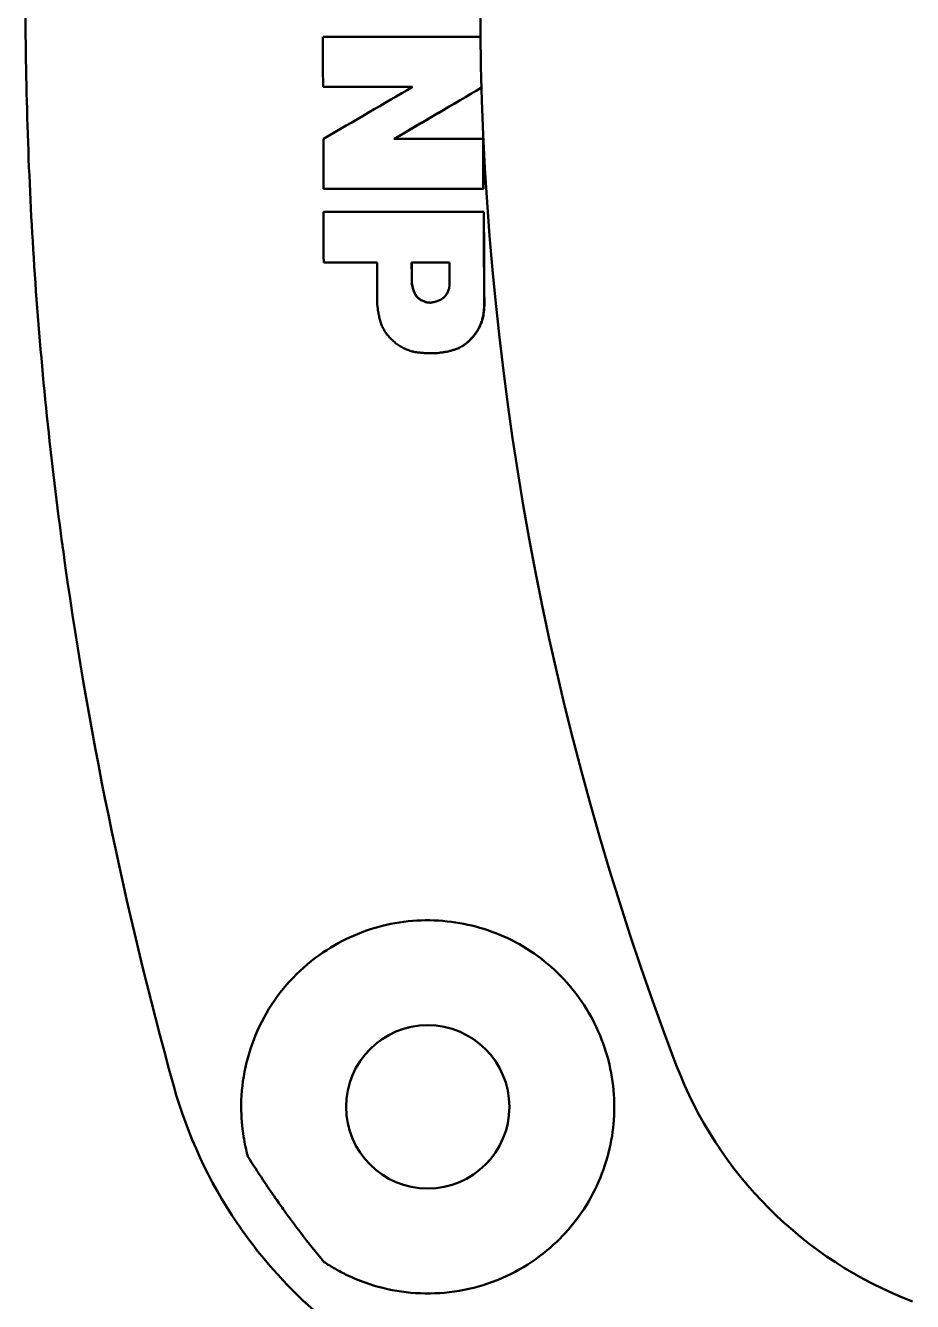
# Model space of a CAD drawing. Header units: millimetres. Extents: x 1510 to 10524, y 7125 to 13164.
# Drawn here: x 5032.97 to 5040.58, y 10699.53 to 10710.47 of the extents above; entities that cross this region are included whole.
import ezdxf

# ---------------------------------------------------------------- set-up
doc = ezdxf.new("R2010")
doc.units = ezdxf.units.MM
doc.header["$LTSCALE"] = 4
doc.layers.add('Visible (ISO)', color=7, linetype='Continuous', lineweight=50)

msp = doc.modelspace()

# ---------------------------------------------------------------- linework, layer by layer
at = {"layer": 'Visible (ISO)'}
for p, q in [((5035.523, 10710.373), (5035.522, 10710.373)), ((5036.131, 10709.497), (5036.129, 10709.497)), ((5036.896, 10709.497), (5036.894, 10709.497)), ((5036.898, 10709.068), (5036.896, 10709.068)), ((5035.528, 10708.873), (5035.526, 10708.873)), ((5036.902, 10708.873), (5036.9, 10708.873)), ((5036.284, 10708.258), (5036.282, 10708.258)), ((5036.906, 10708.07), (5036.904, 10708.069)), ((5036.608, 10707.679), (5036.607, 10707.678))]:
    msp.add_line(p, q, dxfattribs=at)
msp.add_circle((5036.42, 10701.198), 0.7, dxfattribs=at)
for centre, radius, start, end in [((5062.57, 10710.698), 25.7, 159.1605, 200.8395), ((5041.823, 10702.801), 3.5, 200.8395, 249.1605), ((5036.42, 10701.198), 1.6, 244.3351, 244.3363)]:
    msp.add_arc(centre, radius, start, end, dxfattribs=at)
for centre, major_axis, ratio, start_param, end_param in [((5049.81, 10710.699), (0, 81.937), 0.174388, 1.574777, 1.580015), ((5049.883, 10710.712), (-0.001, 82.935), 0.173135, 1.585442, 1.590617), ((5049.964, 10710.715), (0, -75.181), 0.173865, 4.728591, 4.734298), ((5049.909, 10710.715), (0, -75.171), 0.173136, 4.728591, 4.734298), ((5050.062, 10710.739), (-0.003, 84.234), 0.172613, 1.59295, 1.598115), ((5050.205, 10710.773), (-0.005, 82.795), 0.171813, 1.598997, 1.603449), ((5050.211, 10710.768), (-0.003, 80.892), 0.172267, 1.5996, 1.601825), ((5050.157, 10710.768), (-0.003, 80.882), 0.171608, 1.599604, 1.601826), ((5050.202, 10710.771), (0.004, -79.107), 0.171934, 4.741885, 4.744161)]:
    msp.add_ellipse(centre, major_axis=major_axis, ratio=ratio, start_param=start_param, end_param=end_param, dxfattribs=at)
for points, knots in [([(5034.241, 10701.377), (5033.807, 10702.939), (5033.497, 10704.479), (5033.292, 10705.979), (5033.291, 10705.982), (5033.291, 10705.985), (5033.29, 10705.988), (5033.288, 10706.007), (5033.285, 10706.025), (5033.283, 10706.044), (5033.179, 10706.81), (5033.102, 10707.574), (5033.05, 10708.336), (5032.999, 10709.092), (5032.973, 10709.845), (5032.97, 10710.594), (5032.97, 10710.618), (5032.97, 10710.642), (5032.97, 10710.666), (5032.97, 10710.784), (5032.971, 10710.903), (5032.972, 10711.021), (5032.974, 10711.296), (5032.98, 10711.571), (5032.989, 10711.847), (5032.996, 10712.044), (5033.004, 10712.241), (5033.014, 10712.439), (5033.024, 10712.632), (5033.035, 10712.825), (5033.048, 10713.019), (5033.048, 10713.023), (5033.048, 10713.027), (5033.049, 10713.032), (5033.101, 10713.812), (5033.18, 10714.595), (5033.286, 10715.379), (5033.287, 10715.382), (5033.287, 10715.385), (5033.288, 10715.388), (5033.493, 10716.898), (5033.805, 10718.448), (5034.241, 10720.019)], [0, 0, 0, 0, 0.249512, 0.249512, 0.249512, 0.249997, 0.249997, 0.249997, 0.253018, 0.253018, 0.253018, 0.375, 0.375, 0.375, 0.496094, 0.496094, 0.496094, 0.499998, 0.499998, 0.499998, 0.518912, 0.518912, 0.518912, 0.562911, 0.562911, 0.562911, 0.594323, 0.594323, 0.594323, 0.625, 0.625, 0.625, 0.625697, 0.625697, 0.625697, 0.749512, 0.749512, 0.749512, 0.75, 0.75, 0.75, 1, 1, 1, 1]), ([(5036.9, 10708.873), (5036.901, 10708.739), (5036.901, 10708.605), (5036.903, 10708.337), (5036.904, 10708.203), (5036.904, 10708.069)], [-0.8036452, -0.8036452, -0.8036452, -0.8036452, -0.4022059, -0.4022059, 0, 0, 0, 0]), ([(5036.902, 10708.873), (5036.902, 10708.739), (5036.903, 10708.605), (5036.904, 10708.337), (5036.905, 10708.203), (5036.906, 10708.07)], [-0.8028954, -0.8028954, -0.8028954, -0.8028954, -0.401725, -0.401725, 0, 0, 0, 0]), ([(5036.446, 10708.093), (5036.442, 10708.093), (5036.439, 10708.093), (5036.437, 10708.093), (5036.436, 10708.093), (5036.434, 10708.093), (5036.433, 10708.094), (5036.433, 10708.094), (5036.432, 10708.094), (5036.432, 10708.094), (5036.431, 10708.094), (5036.431, 10708.094), (5036.43, 10708.094), (5036.43, 10708.094), (5036.43, 10708.094), (5036.429, 10708.094), (5036.429, 10708.094), (5036.429, 10708.094), (5036.428, 10708.094), (5036.427, 10708.094), (5036.427, 10708.094), (5036.426, 10708.094), (5036.425, 10708.094), (5036.424, 10708.094), (5036.422, 10708.095), (5036.421, 10708.095), (5036.42, 10708.095), (5036.418, 10708.095), (5036.417, 10708.095), (5036.416, 10708.096), (5036.415, 10708.096), (5036.414, 10708.096), (5036.413, 10708.096), (5036.413, 10708.096), (5036.412, 10708.096), (5036.411, 10708.096), (5036.411, 10708.097), (5036.41, 10708.097), (5036.408, 10708.097), (5036.407, 10708.097), (5036.404, 10708.098), (5036.402, 10708.099), (5036.399, 10708.099), (5036.394, 10708.101), (5036.389, 10708.103), (5036.384, 10708.105), (5036.374, 10708.109), (5036.364, 10708.114), (5036.355, 10708.12), (5036.351, 10708.123), (5036.346, 10708.126), (5036.342, 10708.13), (5036.338, 10708.133), (5036.334, 10708.137), (5036.33, 10708.141), (5036.327, 10708.145), (5036.323, 10708.149), (5036.32, 10708.153), (5036.319, 10708.155), (5036.317, 10708.157), (5036.316, 10708.159), (5036.315, 10708.16), (5036.314, 10708.161), (5036.314, 10708.163), (5036.313, 10708.164), (5036.312, 10708.165), (5036.312, 10708.166), (5036.311, 10708.167), (5036.311, 10708.167), (5036.311, 10708.168), (5036.31, 10708.168), (5036.31, 10708.169), (5036.31, 10708.169), (5036.309, 10708.17), (5036.309, 10708.171), (5036.308, 10708.172), (5036.307, 10708.175), (5036.306, 10708.177), (5036.305, 10708.179), (5036.304, 10708.182), (5036.303, 10708.184), (5036.302, 10708.187), (5036.301, 10708.188), (5036.301, 10708.189), (5036.3, 10708.191), (5036.3, 10708.191), (5036.3, 10708.192), (5036.299, 10708.193), (5036.299, 10708.193), (5036.299, 10708.194), (5036.299, 10708.195), (5036.298, 10708.195), (5036.298, 10708.196), (5036.298, 10708.196), (5036.298, 10708.197), (5036.298, 10708.197), (5036.298, 10708.198), (5036.297, 10708.199), (5036.297, 10708.2), (5036.296, 10708.202), (5036.296, 10708.204), (5036.295, 10708.206), (5036.294, 10708.209), (5036.293, 10708.212), (5036.293, 10708.214), (5036.292, 10708.217), (5036.291, 10708.218), (5036.291, 10708.22), (5036.291, 10708.221), (5036.291, 10708.222), (5036.29, 10708.223), (5036.29, 10708.223), (5036.29, 10708.224), (5036.29, 10708.224), (5036.29, 10708.224), (5036.29, 10708.225), (5036.29, 10708.225), (5036.29, 10708.226), (5036.289, 10708.226), (5036.289, 10708.226), (5036.289, 10708.227), (5036.289, 10708.227), (5036.289, 10708.228), (5036.289, 10708.228), (5036.289, 10708.229), (5036.288, 10708.23), (5036.288, 10708.231), (5036.288, 10708.233), (5036.287, 10708.236), (5036.287, 10708.239), (5036.285, 10708.244), (5036.284, 10708.251), (5036.282, 10708.258)], [0, 0, 0, 0, 0.03125, 0.03125, 0.03125, 0.046875, 0.046875, 0.046875, 0.054687, 0.054687, 0.054687, 0.0625, 0.0625, 0.0625, 0.065015, 0.065015, 0.065015, 0.067895, 0.067895, 0.067895, 0.075185, 0.075185, 0.075185, 0.093714, 0.093714, 0.093714, 0.109375, 0.109375, 0.109375, 0.125, 0.125, 0.125, 0.132169, 0.132169, 0.132169, 0.139477, 0.139477, 0.139477, 0.154484, 0.154484, 0.154484, 0.185792, 0.185792, 0.185792, 0.25, 0.25, 0.25, 0.375, 0.375, 0.375, 0.437095, 0.437095, 0.437095, 0.5, 0.5, 0.5, 0.5625, 0.5625, 0.5625, 0.59375, 0.59375, 0.59375, 0.609375, 0.609375, 0.609375, 0.625, 0.625, 0.625, 0.633368, 0.633368, 0.633368, 0.641416, 0.641416, 0.641416, 0.65693, 0.65693, 0.65693, 0.6875, 0.6875, 0.6875, 0.71875, 0.71875, 0.71875, 0.734375, 0.734375, 0.734375, 0.742188, 0.742188, 0.742188, 0.75, 0.75, 0.75, 0.758942, 0.758942, 0.758942, 0.767181, 0.767181, 0.767181, 0.782547, 0.782547, 0.782547, 0.8125, 0.8125, 0.8125, 0.84375, 0.84375, 0.84375, 0.859375, 0.859375, 0.859375, 0.867187, 0.867187, 0.867187, 0.871094, 0.871094, 0.871094, 0.875, 0.875, 0.875, 0.886992, 0.886992, 0.886992, 0.896995, 0.896995, 0.896995, 0.914129, 0.914129, 0.914129, 0.94348, 0.94348, 0.94348, 1, 1, 1, 1]), ([(5036.448, 10708.093), (5036.441, 10708.093), (5036.436, 10708.094), (5036.432, 10708.094), (5036.432, 10708.094), (5036.431, 10708.094), (5036.431, 10708.094), (5036.431, 10708.094), (5036.43, 10708.094), (5036.43, 10708.094), (5036.429, 10708.094), (5036.429, 10708.094), (5036.428, 10708.094), (5036.427, 10708.095), (5036.425, 10708.095), (5036.424, 10708.095), (5036.421, 10708.095), (5036.419, 10708.096), (5036.416, 10708.096), (5036.416, 10708.096), (5036.415, 10708.096), (5036.414, 10708.096), (5036.414, 10708.097), (5036.413, 10708.097), (5036.413, 10708.097), (5036.411, 10708.097), (5036.41, 10708.097), (5036.409, 10708.098), (5036.406, 10708.098), (5036.404, 10708.099), (5036.401, 10708.1), (5036.396, 10708.101), (5036.391, 10708.103), (5036.386, 10708.105), (5036.375, 10708.109), (5036.366, 10708.114), (5036.357, 10708.12), (5036.352, 10708.123), (5036.348, 10708.127), (5036.344, 10708.13), (5036.34, 10708.134), (5036.336, 10708.137), (5036.332, 10708.141), (5036.325, 10708.149), (5036.319, 10708.157), (5036.313, 10708.166), (5036.313, 10708.167), (5036.313, 10708.167), (5036.312, 10708.168), (5036.312, 10708.168), (5036.312, 10708.169), (5036.312, 10708.169), (5036.311, 10708.171), (5036.31, 10708.172), (5036.31, 10708.173), (5036.309, 10708.175), (5036.308, 10708.177), (5036.306, 10708.18), (5036.304, 10708.185), (5036.302, 10708.19), (5036.3, 10708.195), (5036.3, 10708.196), (5036.3, 10708.196), (5036.3, 10708.197), (5036.3, 10708.197), (5036.299, 10708.198), (5036.299, 10708.198), (5036.299, 10708.199), (5036.298, 10708.201), (5036.298, 10708.202), (5036.297, 10708.204), (5036.297, 10708.207), (5036.296, 10708.209), (5036.294, 10708.214), (5036.293, 10708.22), (5036.291, 10708.226), (5036.291, 10708.227), (5036.291, 10708.227), (5036.291, 10708.227), (5036.291, 10708.228), (5036.291, 10708.228), (5036.291, 10708.229), (5036.29, 10708.23), (5036.29, 10708.231), (5036.29, 10708.232), (5036.289, 10708.234), (5036.289, 10708.236), (5036.288, 10708.239), (5036.287, 10708.244), (5036.286, 10708.251), (5036.284, 10708.258)], [0.0002987, 0.0002987, 0.0002987, 0.0002987, 0.0625, 0.0625, 0.0625, 0.0664063, 0.0664063, 0.0664063, 0.0703125, 0.0703125, 0.0703125, 0.078125, 0.078125, 0.078125, 0.09375, 0.09375, 0.09375, 0.125, 0.125, 0.125, 0.1328125, 0.1328125, 0.1328125, 0.140625, 0.140625, 0.140625, 0.15625, 0.15625, 0.15625, 0.1875, 0.1875, 0.1875, 0.25, 0.25, 0.25, 0.375, 0.375, 0.375, 0.4375, 0.4375, 0.4375, 0.5, 0.5, 0.5, 0.625, 0.625, 0.625, 0.6328125, 0.6328125, 0.6328125, 0.640625, 0.640625, 0.640625, 0.65625, 0.65625, 0.65625, 0.6875, 0.6875, 0.6875, 0.75, 0.75, 0.75, 0.7578125, 0.7578125, 0.7578125, 0.765625, 0.765625, 0.765625, 0.78125, 0.78125, 0.78125, 0.8125, 0.8125, 0.8125, 0.875, 0.875, 0.875, 0.8828125, 0.8828125, 0.8828125, 0.890625, 0.890625, 0.890625, 0.90625, 0.90625, 0.90625, 0.9375, 0.9375, 0.9375, 1, 1, 1, 1]), ([(5036.608, 10708.258), (5036.607, 10708.254), (5036.607, 10708.251), (5036.607, 10708.248), (5036.607, 10708.247), (5036.607, 10708.246), (5036.607, 10708.245), (5036.607, 10708.244), (5036.607, 10708.244), (5036.607, 10708.243), (5036.607, 10708.243), (5036.607, 10708.243), (5036.607, 10708.242), (5036.607, 10708.242), (5036.607, 10708.241), (5036.607, 10708.241), (5036.607, 10708.24), (5036.607, 10708.24), (5036.607, 10708.24), (5036.606, 10708.239), (5036.606, 10708.238), (5036.606, 10708.238), (5036.606, 10708.236), (5036.606, 10708.235), (5036.606, 10708.234), (5036.606, 10708.232), (5036.606, 10708.231), (5036.605, 10708.23), (5036.605, 10708.228), (5036.605, 10708.227), (5036.605, 10708.226), (5036.605, 10708.225), (5036.605, 10708.225), (5036.604, 10708.224), (5036.604, 10708.223), (5036.604, 10708.223), (5036.604, 10708.222), (5036.604, 10708.221), (5036.604, 10708.219), (5036.603, 10708.218), (5036.603, 10708.215), (5036.602, 10708.213), (5036.601, 10708.21), (5036.6, 10708.205), (5036.598, 10708.2), (5036.596, 10708.195), (5036.592, 10708.184), (5036.587, 10708.175), (5036.581, 10708.166), (5036.578, 10708.161), (5036.575, 10708.157), (5036.572, 10708.152), (5036.568, 10708.148), (5036.565, 10708.144), (5036.561, 10708.141), (5036.557, 10708.137), (5036.553, 10708.134), (5036.549, 10708.131), (5036.547, 10708.129), (5036.545, 10708.127), (5036.543, 10708.126), (5036.542, 10708.125), (5036.541, 10708.125), (5036.54, 10708.124), (5036.538, 10708.123), (5036.537, 10708.122), (5036.536, 10708.122), (5036.536, 10708.122), (5036.535, 10708.121), (5036.535, 10708.121), (5036.534, 10708.121), (5036.534, 10708.12), (5036.533, 10708.12), (5036.532, 10708.119), (5036.531, 10708.119), (5036.53, 10708.118), (5036.528, 10708.117), (5036.525, 10708.116), (5036.523, 10708.115), (5036.521, 10708.114), (5036.518, 10708.113), (5036.516, 10708.112), (5036.515, 10708.111), (5036.513, 10708.111), (5036.512, 10708.11), (5036.511, 10708.11), (5036.511, 10708.11), (5036.51, 10708.11), (5036.509, 10708.109), (5036.509, 10708.109), (5036.508, 10708.109), (5036.507, 10708.109), (5036.507, 10708.108), (5036.506, 10708.108), (5036.506, 10708.108), (5036.505, 10708.108), (5036.505, 10708.108), (5036.504, 10708.107), (5036.502, 10708.107), (5036.501, 10708.106), (5036.499, 10708.106), (5036.496, 10708.105), (5036.494, 10708.104), (5036.491, 10708.103), (5036.489, 10708.103), (5036.486, 10708.102), (5036.485, 10708.102), (5036.483, 10708.101), (5036.482, 10708.101), (5036.481, 10708.101), (5036.48, 10708.1), (5036.479, 10708.1), (5036.478, 10708.1), (5036.478, 10708.1), (5036.478, 10708.1), (5036.477, 10708.1), (5036.477, 10708.1), (5036.476, 10708.099), (5036.476, 10708.099), (5036.475, 10708.099), (5036.475, 10708.099), (5036.474, 10708.099), (5036.473, 10708.099), (5036.472, 10708.098), (5036.47, 10708.098), (5036.467, 10708.097), (5036.465, 10708.097), (5036.459, 10708.096), (5036.452, 10708.094), (5036.446, 10708.093)], [0, 0, 0, 0, 0.03125, 0.03125, 0.03125, 0.046875, 0.046875, 0.046875, 0.054687, 0.054687, 0.054687, 0.0625, 0.0625, 0.0625, 0.065077, 0.065077, 0.065077, 0.068019, 0.068019, 0.068019, 0.075395, 0.075395, 0.075395, 0.093739, 0.093739, 0.093739, 0.109375, 0.109375, 0.109375, 0.125, 0.125, 0.125, 0.132156, 0.132156, 0.132156, 0.139455, 0.139455, 0.139455, 0.154457, 0.154457, 0.154457, 0.185786, 0.185786, 0.185786, 0.25, 0.25, 0.25, 0.375, 0.375, 0.375, 0.437069, 0.437069, 0.437069, 0.5, 0.5, 0.5, 0.5625, 0.5625, 0.5625, 0.59375, 0.59375, 0.59375, 0.609375, 0.609375, 0.609375, 0.625, 0.625, 0.625, 0.633389, 0.633389, 0.633389, 0.641448, 0.641448, 0.641448, 0.656966, 0.656966, 0.656966, 0.687535, 0.687535, 0.687535, 0.71875, 0.71875, 0.71875, 0.734375, 0.734375, 0.734375, 0.742188, 0.742188, 0.742188, 0.75, 0.75, 0.75, 0.758974, 0.758974, 0.758974, 0.767227, 0.767227, 0.767227, 0.782596, 0.782596, 0.782596, 0.8125, 0.8125, 0.8125, 0.84375, 0.84375, 0.84375, 0.859375, 0.859375, 0.859375, 0.871094, 0.871094, 0.871094, 0.875, 0.875, 0.875, 0.886767, 0.886767, 0.886767, 0.896696, 0.896696, 0.896696, 0.913814, 0.913814, 0.913814, 0.943275, 0.943275, 0.943275, 1, 1, 1, 1]), ([(5036.393, 10707.661), (5036.375, 10707.663), (5036.362, 10707.664), (5036.353, 10707.665), (5036.353, 10707.665), (5036.352, 10707.665), (5036.35, 10707.665), (5036.347, 10707.665), (5036.344, 10707.666), (5036.339, 10707.666), (5036.336, 10707.667), (5036.326, 10707.668), (5036.32, 10707.669), (5036.314, 10707.67), (5036.313, 10707.67), (5036.311, 10707.67), (5036.31, 10707.67), (5036.308, 10707.671), (5036.306, 10707.671), (5036.302, 10707.672), (5036.298, 10707.673), (5036.289, 10707.675), (5036.283, 10707.677), (5036.264, 10707.682), (5036.251, 10707.687), (5036.236, 10707.693), (5036.233, 10707.694), (5036.227, 10707.697), (5036.224, 10707.698), (5036.215, 10707.702), (5036.21, 10707.705), (5036.192, 10707.715), (5036.181, 10707.722), (5036.164, 10707.734), (5036.158, 10707.737), (5036.147, 10707.745), (5036.142, 10707.75), (5036.127, 10707.762), (5036.117, 10707.771), (5036.105, 10707.783), (5036.102, 10707.786), (5036.098, 10707.791), (5036.095, 10707.793), (5036.088, 10707.801), (5036.084, 10707.806), (5036.071, 10707.821), (5036.063, 10707.832), (5036.052, 10707.848), (5036.049, 10707.854), (5036.042, 10707.865), (5036.039, 10707.871), (5036.03, 10707.889), (5036.025, 10707.901), (5036.02, 10707.914), (5036.02, 10707.914), (5036.019, 10707.916), (5036.019, 10707.916), (5036.018, 10707.919), (5036.018, 10707.92), (5036.016, 10707.924), (5036.015, 10707.927), (5036.013, 10707.936), (5036.011, 10707.942), (5036.006, 10707.961), (5036.003, 10707.975), (5036, 10707.99), (5036, 10707.99), (5036, 10707.991), (5036, 10707.992), (5035.999, 10707.993), (5035.999, 10707.995), (5035.999, 10707.997), (5035.998, 10708.002), (5035.997, 10708.005), (5035.996, 10708.015), (5035.995, 10708.022), (5035.993, 10708.029), (5035.993, 10708.029), (5035.993, 10708.03), (5035.993, 10708.03), (5035.993, 10708.03), (5035.993, 10708.031), (5035.993, 10708.032), (5035.993, 10708.033), (5035.993, 10708.035), (5035.992, 10708.039), (5035.992, 10708.042), (5035.99, 10708.052), (5035.989, 10708.06), (5035.988, 10708.069), (5035.988, 10708.069)], [0, 0, 0, 0, 0.0625, 0.0625, 0.063476, 0.063476, 0.066406, 0.070312, 0.078125, 0.078125, 0.09375, 0.09375, 0.125, 0.125, 0.128906, 0.128906, 0.132812, 0.132812, 0.140625, 0.140625, 0.15625, 0.15625, 0.1875, 0.1875, 0.249999, 0.249999, 0.265624, 0.265624, 0.281249, 0.281249, 0.312499, 0.312499, 0.374999, 0.374999, 0.406249, 0.406249, 0.437499, 0.437499, 0.499999, 0.499999, 0.515624, 0.515624, 0.531249, 0.531249, 0.562499, 0.562499, 0.624999, 0.624999, 0.656248, 0.656248, 0.687498, 0.687498, 0.749998, 0.749998, 0.753904, 0.753904, 0.757811, 0.757811, 0.765623, 0.765623, 0.781248, 0.781248, 0.812498, 0.812498, 0.874998, 0.874998, 0.876951, 0.876951, 0.878904, 0.88281, 0.88281, 0.890623, 0.890623, 0.906248, 0.906248, 0.937498, 0.937498, 0.938474, 0.938474, 0.939451, 0.941404, 0.941404, 0.94531, 0.94531, 0.953123, 0.953123, 0.968748, 0.968748, 0.999998, 1, 1, 1, 1]), ([(5036.904, 10708.069), (5036.903, 10708.052), (5036.902, 10708.039), (5036.901, 10708.03), (5036.901, 10708.029), (5036.901, 10708.029), (5036.901, 10708.028), (5036.901, 10708.028), (5036.901, 10708.027), (5036.901, 10708.027), (5036.901, 10708.026), (5036.901, 10708.025), (5036.901, 10708.024), (5036.901, 10708.022), (5036.901, 10708.021), (5036.9, 10708.019), (5036.9, 10708.015), (5036.9, 10708.012), (5036.899, 10708.009), (5036.898, 10708.002), (5036.898, 10707.996), (5036.897, 10707.99), (5036.897, 10707.989), (5036.896, 10707.988), (5036.896, 10707.988), (5036.896, 10707.987), (5036.896, 10707.986), (5036.896, 10707.985), (5036.896, 10707.984), (5036.895, 10707.982), (5036.895, 10707.98), (5036.894, 10707.977), (5036.894, 10707.974), (5036.893, 10707.971), (5036.892, 10707.964), (5036.89, 10707.958), (5036.888, 10707.951), (5036.885, 10707.939), (5036.88, 10707.926), (5036.876, 10707.914), (5036.873, 10707.908), (5036.871, 10707.902), (5036.868, 10707.896), (5036.865, 10707.89), (5036.862, 10707.884), (5036.859, 10707.878), (5036.853, 10707.866), (5036.846, 10707.855), (5036.838, 10707.843), (5036.835, 10707.838), (5036.831, 10707.832), (5036.827, 10707.827), (5036.823, 10707.821), (5036.819, 10707.816), (5036.815, 10707.811), (5036.807, 10707.8), (5036.798, 10707.79), (5036.788, 10707.781), (5036.786, 10707.778), (5036.784, 10707.776), (5036.781, 10707.773), (5036.779, 10707.771), (5036.776, 10707.769), (5036.774, 10707.766), (5036.769, 10707.762), (5036.764, 10707.757), (5036.759, 10707.753), (5036.749, 10707.745), (5036.739, 10707.737), (5036.728, 10707.729), (5036.725, 10707.727), (5036.722, 10707.726), (5036.72, 10707.724), (5036.717, 10707.722), (5036.714, 10707.72), (5036.711, 10707.719), (5036.706, 10707.715), (5036.7, 10707.712), (5036.694, 10707.709), (5036.683, 10707.703), (5036.671, 10707.698), (5036.659, 10707.693), (5036.658, 10707.693), (5036.657, 10707.693), (5036.657, 10707.693), (5036.656, 10707.692), (5036.655, 10707.692), (5036.655, 10707.692), (5036.653, 10707.691), (5036.652, 10707.691), (5036.65, 10707.691), (5036.648, 10707.69), (5036.645, 10707.689), (5036.642, 10707.688), (5036.636, 10707.686), (5036.63, 10707.684), (5036.624, 10707.682), (5036.611, 10707.679), (5036.598, 10707.676), (5036.583, 10707.673), (5036.583, 10707.673), (5036.583, 10707.673), (5036.582, 10707.673), (5036.582, 10707.673), (5036.582, 10707.673), (5036.581, 10707.673), (5036.58, 10707.673), (5036.58, 10707.673), (5036.579, 10707.673), (5036.578, 10707.672), (5036.576, 10707.672), (5036.575, 10707.672), (5036.571, 10707.671), (5036.568, 10707.671), (5036.565, 10707.67), (5036.559, 10707.669), (5036.552, 10707.668), (5036.544, 10707.667), (5036.543, 10707.667), (5036.543, 10707.667), (5036.543, 10707.667), (5036.542, 10707.667), (5036.541, 10707.666), (5036.541, 10707.666), (5036.54, 10707.666), (5036.538, 10707.666), (5036.537, 10707.666), (5036.534, 10707.665), (5036.531, 10707.665), (5036.528, 10707.665), (5036.521, 10707.664), (5036.514, 10707.663), (5036.505, 10707.661)], [0, 0, 0, 0, 0.0625, 0.0625, 0.0625, 0.064453, 0.064453, 0.064453, 0.066406, 0.066406, 0.066406, 0.070312, 0.070312, 0.070312, 0.078125, 0.078125, 0.078125, 0.09375, 0.09375, 0.09375, 0.125, 0.125, 0.125, 0.128906, 0.128906, 0.128906, 0.132812, 0.132812, 0.132812, 0.140625, 0.140625, 0.140625, 0.15625, 0.15625, 0.15625, 0.1875, 0.1875, 0.1875, 0.25, 0.25, 0.25, 0.28125, 0.28125, 0.28125, 0.3125, 0.3125, 0.3125, 0.375, 0.375, 0.375, 0.40625, 0.40625, 0.40625, 0.4375, 0.4375, 0.4375, 0.5, 0.5, 0.5, 0.515625, 0.515625, 0.515625, 0.53125, 0.53125, 0.53125, 0.5625, 0.5625, 0.5625, 0.625, 0.625, 0.625, 0.640625, 0.640625, 0.640625, 0.65625, 0.65625, 0.65625, 0.6875, 0.6875, 0.6875, 0.75, 0.75, 0.75, 0.753906, 0.753906, 0.753906, 0.757812, 0.757812, 0.757812, 0.765625, 0.765625, 0.765625, 0.78125, 0.78125, 0.78125, 0.8125, 0.8125, 0.8125, 0.875, 0.875, 0.875, 0.876953, 0.876953, 0.876953, 0.878906, 0.878906, 0.878906, 0.882812, 0.882812, 0.882812, 0.890625, 0.890625, 0.890625, 0.90625, 0.90625, 0.90625, 0.9375, 0.9375, 0.9375, 0.941406, 0.941406, 0.941406, 0.945312, 0.945312, 0.945312, 0.953125, 0.953125, 0.953125, 0.96875, 0.96875, 0.96875, 1, 1, 1, 1]), ([(5036.906, 10708.07), (5036.905, 10708.054), (5036.904, 10708.038), (5036.903, 10708.03), (5036.903, 10708.03), (5036.903, 10708.029), (5036.903, 10708.028), (5036.903, 10708.028), (5036.903, 10708.028), (5036.903, 10708.027), (5036.903, 10708.027), (5036.903, 10708.026), (5036.903, 10708.026), (5036.903, 10708.026), (5036.903, 10708.025), (5036.903, 10708.024), (5036.902, 10708.023), (5036.902, 10708.021), (5036.902, 10708.019), (5036.902, 10708.019), (5036.902, 10708.018), (5036.902, 10708.018), (5036.902, 10708.018), (5036.902, 10708.017), (5036.902, 10708.016), (5036.902, 10708.015), (5036.901, 10708.012), (5036.901, 10708.009), (5036.9, 10708.002), (5036.899, 10707.997), (5036.898, 10707.99), (5036.898, 10707.99), (5036.898, 10707.989), (5036.898, 10707.988), (5036.898, 10707.987), (5036.898, 10707.986), (5036.898, 10707.986), (5036.897, 10707.984), (5036.897, 10707.982), (5036.897, 10707.981), (5036.896, 10707.977), (5036.895, 10707.974), (5036.895, 10707.971), (5036.893, 10707.965), (5036.892, 10707.958), (5036.89, 10707.952), (5036.886, 10707.939), (5036.882, 10707.926), (5036.877, 10707.914), (5036.875, 10707.908), (5036.872, 10707.902), (5036.869, 10707.896), (5036.867, 10707.89), (5036.864, 10707.884), (5036.861, 10707.878), (5036.854, 10707.867), (5036.848, 10707.855), (5036.84, 10707.844), (5036.836, 10707.838), (5036.833, 10707.833), (5036.829, 10707.827), (5036.825, 10707.822), (5036.821, 10707.816), (5036.817, 10707.811), (5036.812, 10707.806), (5036.808, 10707.801), (5036.804, 10707.796), (5036.799, 10707.791), (5036.795, 10707.786), (5036.79, 10707.781), (5036.788, 10707.779), (5036.785, 10707.776), (5036.783, 10707.774), (5036.781, 10707.771), (5036.778, 10707.769), (5036.776, 10707.767), (5036.771, 10707.762), (5036.766, 10707.758), (5036.761, 10707.753), (5036.751, 10707.745), (5036.74, 10707.737), (5036.73, 10707.73), (5036.729, 10707.729), (5036.729, 10707.729), (5036.729, 10707.729), (5036.726, 10707.727), (5036.724, 10707.726), (5036.721, 10707.724), (5036.718, 10707.722), (5036.716, 10707.721), (5036.713, 10707.719), (5036.707, 10707.716), (5036.702, 10707.713), (5036.696, 10707.71), (5036.69, 10707.707), (5036.684, 10707.704), (5036.678, 10707.701), (5036.672, 10707.698), (5036.666, 10707.696), (5036.66, 10707.694), (5036.66, 10707.694), (5036.659, 10707.693), (5036.658, 10707.693), (5036.658, 10707.693), (5036.657, 10707.693), (5036.656, 10707.692), (5036.655, 10707.692), (5036.654, 10707.691), (5036.652, 10707.691), (5036.649, 10707.69), (5036.647, 10707.689), (5036.644, 10707.688), (5036.638, 10707.686), (5036.632, 10707.684), (5036.625, 10707.683), (5036.62, 10707.681), (5036.614, 10707.68), (5036.608, 10707.679)], [0, 0, 0, 0, 0.0561564, 0.0561564, 0.0561564, 0.0583392, 0.0583392, 0.0583392, 0.0606277, 0.0606277, 0.0606277, 0.0625, 0.0625, 0.0625, 0.0655338, 0.0655338, 0.0655338, 0.0759241, 0.0759241, 0.0759241, 0.078125, 0.078125, 0.078125, 0.0820312, 0.0820312, 0.0820312, 0.0937442, 0.0937442, 0.0937442, 0.125, 0.125, 0.125, 0.128525, 0.128525, 0.128525, 0.1321326, 0.1321326, 0.1321326, 0.1395837, 0.1395837, 0.1395837, 0.1552718, 0.1552718, 0.1552718, 0.1874986, 0.1874986, 0.1874986, 0.25, 0.25, 0.25, 0.2813758, 0.2813758, 0.2813758, 0.3125003, 0.3125003, 0.3125003, 0.375, 0.375, 0.375, 0.4063709, 0.4063709, 0.4063709, 0.4375001, 0.4375001, 0.4375001, 0.46875, 0.46875, 0.46875, 0.5, 0.5, 0.5, 0.5150463, 0.5150463, 0.5150463, 0.5302096, 0.5302096, 0.5302096, 0.5608518, 0.5608518, 0.5608518, 0.6231121, 0.6231121, 0.6231121, 0.625, 0.625, 0.625, 0.6388657, 0.6388657, 0.6388657, 0.6547466, 0.6547466, 0.6547466, 0.686585, 0.686585, 0.686585, 0.71875, 0.71875, 0.71875, 0.75, 0.75, 0.75, 0.7543434, 0.7543434, 0.7543434, 0.7585548, 0.7585548, 0.7585548, 0.7666749, 0.7666749, 0.7666749, 0.7821582, 0.7821582, 0.7821582, 0.8125535, 0.8125535, 0.8125535, 0.839878, 0.839878, 0.839878, 0.839878]), ([(5035.727, 10699.756), (5035.789, 10699.727), (5035.851, 10699.701), (5036.021, 10699.645), (5036.129, 10699.621), (5036.342, 10699.597), (5036.453, 10699.595), (5036.676, 10699.615), (5036.788, 10699.637), (5037.004, 10699.704), (5037.108, 10699.749), (5037.303, 10699.859), (5037.393, 10699.923), (5037.615, 10700.117), (5037.744, 10700.276), (5037.93, 10700.633), (5037.989, 10700.83), (5038.031, 10701.203), (5038.019, 10701.405), (5037.919, 10701.792), (5037.831, 10701.975), (5037.613, 10702.281), (5037.468, 10702.424), (5037.135, 10702.644), (5036.947, 10702.72), (5036.58, 10702.801), (5036.375, 10702.81), (5035.978, 10702.749), (5035.785, 10702.679), (5035.622, 10702.585), (5035.53, 10702.532), (5035.44, 10702.467), (5035.273, 10702.319), (5035.196, 10702.235), (5035.063, 10702.052), (5035.005, 10701.954), (5034.914, 10701.749), (5034.88, 10701.643), (5034.834, 10701.434), (5034.821, 10701.324), (5034.82, 10701.208), (5034.82, 10701.203), (5034.82, 10701.198)], [-6.359222, -6.359222, -6.359222, -6.359222, -6.165741, -6.165741, -5.843627, -5.843627, -5.518651, -5.518651, -5.193675, -5.193675, -4.868699, -4.868699, -4.543723, -4.543723, -3.970715, -3.970715, -3.397707, -3.397707, -2.834784, -2.834784, -2.271861, -2.271861, -1.708938, -1.708938, -1.146015, -1.146015, -0.573008, -0.573008, 0, 0, 0, 0.324976, 0.324976, 0.649952, 0.649952, 0.974929, 0.974929, 1.299905, 1.299905, 1.622018, 1.622018, 1.635808, 1.635808, 1.635808, 1.635808]), ([(5038.095, 10698.448), (5037.706, 10698.448), (5037.326, 10698.505), (5036.97, 10698.61), (5036.945, 10698.617), (5036.919, 10698.625), (5036.894, 10698.633), (5036.882, 10698.637), (5036.869, 10698.641), (5036.857, 10698.645), (5036.85, 10698.647), (5036.844, 10698.649), (5036.838, 10698.651), (5036.835, 10698.652), (5036.832, 10698.653), (5036.828, 10698.654), (5036.825, 10698.655), (5036.822, 10698.656), (5036.819, 10698.657), (5036.455, 10698.78), (5036.113, 10698.954), (5035.806, 10699.168), (5035.784, 10699.183), (5035.762, 10699.199), (5035.74, 10699.215), (5035.73, 10699.223), (5035.719, 10699.231), (5035.708, 10699.238), (5035.703, 10699.242), (5035.698, 10699.246), (5035.692, 10699.25), (5035.687, 10699.254), (5035.682, 10699.258), (5035.676, 10699.263), (5035.416, 10699.46), (5035.181, 10699.689), (5034.978, 10699.942), (5034.91, 10700.026), (5034.846, 10700.113), (5034.785, 10700.202), (5034.543, 10700.559), (5034.358, 10700.957), (5034.241, 10701.377)], [0, 0, 0, 0, 0.21875, 0.21875, 0.21875, 0.234375, 0.234375, 0.234375, 0.242187, 0.242187, 0.242187, 0.246094, 0.246094, 0.246094, 0.248047, 0.248047, 0.248047, 0.25, 0.25, 0.25, 0.46875, 0.46875, 0.46875, 0.484375, 0.484375, 0.484375, 0.492187, 0.492187, 0.492187, 0.496094, 0.496094, 0.496094, 0.5, 0.5, 0.5, 0.6875, 0.6875, 0.6875, 0.75, 0.75, 0.75, 1, 1, 1, 1]), ([(5034.841, 10700.942), (5034.846, 10700.914), (5034.851, 10700.885), (5034.863, 10700.828), (5034.87, 10700.8), (5034.878, 10700.772)], [0.0000001, 0.0000001, 0.0000001, 0.0000001, 0.0873046, 0.0873046, 0.1746265, 0.1746265, 0.1746265, 0.1746265]), ([(5034.878, 10700.772), (5034.92, 10700.705), (5034.963, 10700.638), (5035.042, 10700.519), (5035.079, 10700.465), (5035.14, 10700.378), (5035.165, 10700.343), (5035.235, 10700.245), (5035.283, 10700.18), (5035.396, 10700.032), (5035.462, 10699.949), (5035.532, 10699.867)], [-1.11675, -1.11675, -1.11675, -1.11675, -0.879261, -0.879261, -0.686827, -0.686827, -0.558434, -0.558434, -0.321498, -0.321498, -0.000003, -0.000003, -0.000003, -0.000003]), ([(5035.532, 10699.867), (5035.563, 10699.847), (5035.595, 10699.827), (5035.66, 10699.79), (5035.694, 10699.772), (5035.727, 10699.756)], [0, 0, 0, 0, 0.1129451, 0.1129451, 0.2258264, 0.2258264, 0.2258264, 0.2258264])]:
    msp.add_open_spline(points, degree=3, knots=knots, dxfattribs=at)
for points in [[(5035.522, 10710.373), (5035.994, 10710.373), (5036.445, 10710.373), (5036.872, 10710.373)], [(5035.523, 10710.373), (5035.995, 10710.373), (5036.445, 10710.373), (5036.872, 10710.373)], [(5036.29, 10709.943), (5036.041, 10709.943), (5035.785, 10709.943), (5035.522, 10709.943)], [(5035.526, 10709.497), (5035.787, 10709.65), (5036.042, 10709.799), (5036.29, 10709.943)], [(5036.882, 10709.937), (5036.637, 10709.794), (5036.387, 10709.647), (5036.129, 10709.497)], [(5036.882, 10709.936), (5036.638, 10709.794), (5036.388, 10709.647), (5036.131, 10709.497)], [(5036.129, 10709.497), (5036.391, 10709.497), (5036.646, 10709.497), (5036.894, 10709.497)], [(5036.131, 10709.497), (5036.393, 10709.497), (5036.648, 10709.497), (5036.896, 10709.497)], [(5036.896, 10709.068), (5036.462, 10709.068), (5036.006, 10709.068), (5035.527, 10709.068)], [(5035.526, 10708.873), (5036.007, 10708.873), (5036.465, 10708.873), (5036.9, 10708.873)], [(5035.528, 10708.873), (5036.009, 10708.873), (5036.467, 10708.873), (5036.902, 10708.873)], [(5035.986, 10708.438), (5035.836, 10708.438), (5035.683, 10708.438), (5035.528, 10708.438)], [(5036.282, 10708.438), (5036.391, 10708.438), (5036.5, 10708.438), (5036.607, 10708.438)], [(5036.505, 10707.661), (5036.468, 10707.661), (5036.43, 10707.661), (5036.393, 10707.661)], [(5034.82, 10701.198), (5034.82, 10701.113), (5034.827, 10701.027), (5034.841, 10700.942)]]:
    msp.add_open_spline(points, degree=3, dxfattribs=at)

doc.saveas('drawing.dxf')
